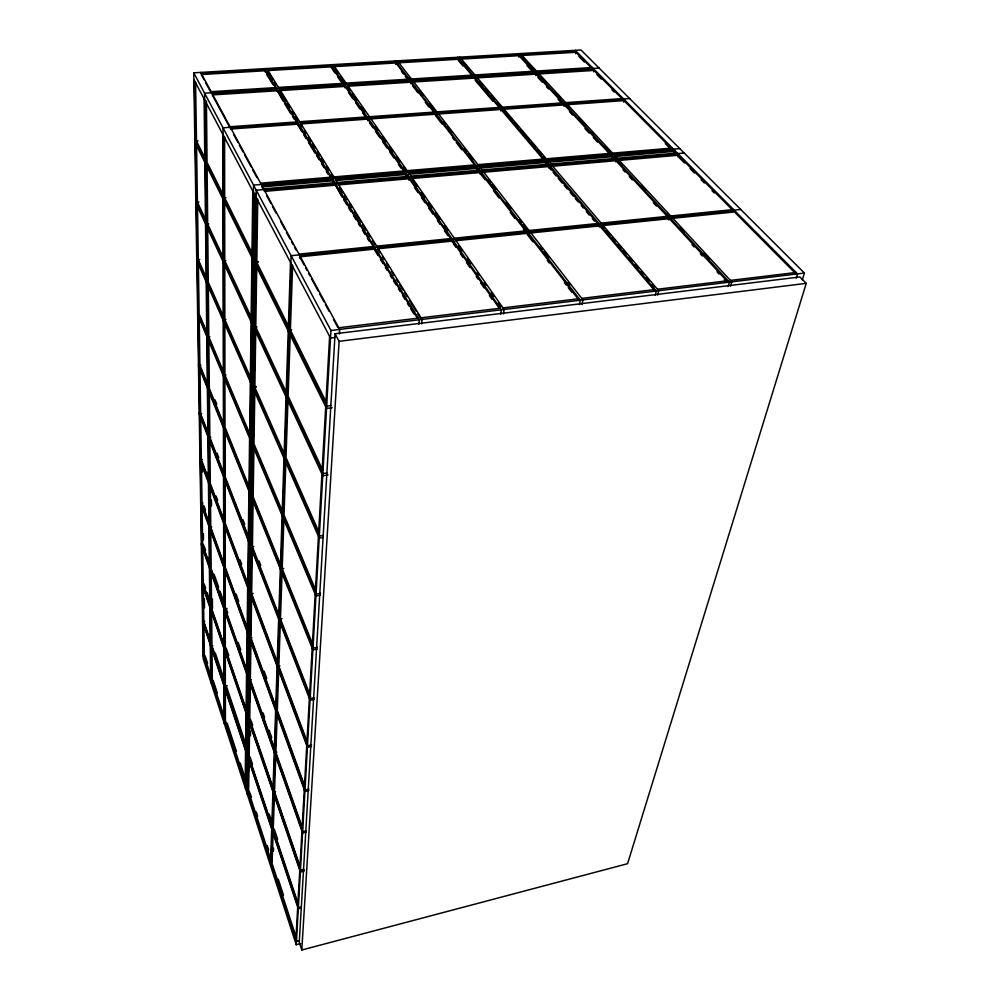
<?xml version="1.0" encoding="UTF-8"?>
<svg xmlns="http://www.w3.org/2000/svg" width="1000" height="1000" viewBox="0 0 1000 1000"><rect width="100%" height="100%" fill="white"/><g stroke="black" fill="none" stroke-linecap="round" stroke-linejoin="round"><path stroke-width="1.5" d="M245.138 784.025L245.575 750.7M245.588 749.488L246.05 713.175M246.075 711.9L246.562 673.6M246.575 672.25L247.1 631.812M247.125 630.375L247.675 587.6M247.688 586.087L248.275 540.763M248.287 539.163L248.912 491.062M248.938 489.35L249.587 438.212M249.613 436.4L250.312 381.925M250.338 379.988L251.088 321.838M251.112 319.762L251.912 257.55M251.938 255.325L252.775 190.987M245.562 788.913L253.538 185.1L679.775 148.613M246.075 786.862L247.025 716.025M247.05 714.75L247.562 676.462M247.587 675.1L248.137 634.663M248.15 633.225L248.738 590.45M248.75 588.925L249.363 543.6M250.037 493.875L249.387 541.987L251.938 541.562M250.062 492.163L250.763 441M250.787 439.175L251.525 384.663M251.55 382.725L252.338 324.525M252.362 322.45L253.212 260.163M254.112 193.538L253.238 257.95L256.225 257.638M247.463 753.35L246.988 786.65L247.887 786.45M249 734.525L248.675 755.7L247.475 752.125L248 715.825M248.538 677.788L248.012 714.55L248.962 714.35M249.425 677.288L248.575 674.9L249.137 636.025M249.175 633.038L249.762 591.788M250.7 591.112L249.8 588.737L250.45 543.413M251.137 495.25L250.475 541.8L251.388 544.175M251.887 442.375L251.175 491.987L252.6 495.513L252.913 475.337M252.688 386.062L251.938 439.012L253.062 438.85M253.75 384.862L252.738 382.562L253.55 325.913M254.65 324.55L253.6 322.3L254.475 260.038M255.425 193.412L254.513 257.812L255.6 260.012M247.225 790.425L247.712 757.125M247.725 755.913L248.25 719.613M248.275 718.325L248.825 680.037M248.85 678.688L249.425 638.237M249.45 636.8L250.062 594.012M250.087 592.5L250.75 547.15M250.763 545.538L251.462 497.4M251.488 495.688L252.225 444.487M252.25 442.663L253.038 388.1M253.075 386.163L253.912 327.9M253.938 325.825L254.838 263.463M254.875 261.238L255.8 196.725M247.413 794.613L247.463 791.137M247.95 757.837L247.963 756.625M248.5 720.325L248.512 719.05M249.075 680.763L249.1 679.4M249.688 638.962L249.713 637.525M250.338 594.725L250.362 593.212M251.025 547.863L251.05 546.25M251.75 498.1L251.775 496.388M252.525 445.188L252.55 443.363M253.35 388.8L253.375 386.85L256.175 386.475M254.225 328.575L254.262 326.5M255.162 264.125L255.2 261.9L258.2 261.588M256.15 197.375L256.25 190.2L264.025 189.525M247.7 791.85L248.188 758.562M248.212 757.337L248.75 721.05M248.762 719.762L249.325 681.475M249.35 680.125L249.95 639.675M249.975 638.237L250.6 595.45M251.3 548.575L250.625 593.925L253.1 593.488M252.037 498.812L251.325 546.962L253.875 546.538M252.062 497.1L252.812 445.887M252.838 444.062L253.65 389.487M253.675 387.537L254.537 329.25M254.575 327.175L255.5 264.788M255.525 262.562L256.488 198.012M248.5 745.875L248.4 751.925L247.475 752.125M248.425 772.05L248.588 761.462M249.475 702.812L249.75 684.438M249.838 678.487L249.988 669.15M250.5 635.087L250.963 604.525M251.513 568.125L251.762 551.5M251.85 545.35L251.925 540.7M253.5 436.262L253.9 409.762M254.488 370.675L254.862 346.15M255.5 303.85L255.837 282.038M256.5 238.075L256.825 216.575M271.962 849.837L271.55 861.85L248.625 791.65L249.137 758.35L272.675 828.838M249.688 722.362L249.15 757.138L272.712 827.625L272.962 820.113M273.475 788.8L249.737 719.562L250.325 681.275L273.75 747.788M274.3 747.875L250.35 679.925L250.95 641.038M276.887 704.338L276.737 708.938L251 638.05L251.637 596.788M253.125 500.188L252.413 546.775L279.288 615.913M253.95 447.275L253.175 496.925L280.387 564.237M254.812 390.887L254 443.9L282.762 512.038M284.688 454.7L254.875 387.388L255.75 330.637M286.737 393.2L255.8 327.025L256.75 266.212M288.275 325.763L256.8 262.425L257.775 199.438M250.425 735.763L250.5 731.225M265.087 71.85L265.113 70.75L201.25 74.55L204.075 79.775M276.75 91.263L276.812 88.588M230.062 127.912L212.262 94.925L277.425 90.75L282.962 100.925M279.675 92.137L279.738 89.45L345.175 85.275L345.025 87.912M270.587 862.075L271.688 829.062M271.725 827.85L272.925 791.775M272.962 790.5L274.237 752.35M274.275 751L275.625 710.588M275.663 709.15L277.087 666.275M277.137 664.762L278.65 619.188M278.712 617.562L280.312 569.025M280.375 567.3L282.1 515.5M282.15 513.663L284 458.263M284.062 456.287L286.025 396.9M286.1 394.787L288.225 330.962M288.3 328.675L290.5 262.362M270.738 866.3L270.85 862.862M271.95 829.85L271.988 828.637M273.2 792.562L273.238 791.287M274.513 753.138L274.562 751.787M275.912 711.388L275.95 709.95M277.387 667.075L277.438 665.55M278.962 619.975L279.012 618.35M280.637 569.812L280.688 568.088M282.425 516.287L282.488 514.438M284.337 459.038L284.4 457.062M286.388 397.663L286.462 395.55M288.587 331.712L288.663 329.425M290.887 263.1L291.125 255.7L299.35 254.862M271.1 863.637L272.213 830.638M272.25 829.425L273.463 793.35M273.512 792.075L274.788 753.938M274.837 752.575L276.2 712.175M276.238 710.738L277.688 667.862M277.738 666.338L279.262 620.763M280.95 570.6L279.325 619.15L281.988 618.65M282.75 517.075L281.012 568.875L283.762 568.4M282.812 515.225L284.675 459.812M284.75 457.837L286.737 398.438M286.812 396.312L288.962 332.463M291.262 263.825L289.037 330.175L291.7 329.862M273.475 805.075L273.788 796.062M274.5 775.013L274.913 762.812M275.475 746.112L275.9 733.675M277.512 685.962L277.875 675.25M278.5 656.95L278.863 646.312M279.475 628.088L279.637 623.525M280.512 597.638L280.825 588.538M281.6 565.575L281.863 557.962M282.475 539.675L282.838 529.012M283.525 508.85L283.788 501.15M284.513 479.613L284.775 471.925M285.525 450.012L285.775 442.4M286.5 421.087L286.762 413.475M287.5 391.5L287.712 385.275M288.512 361.925L288.712 355.7M290.475 303.85L290.688 297.688M291.525 273.012L291.737 266.85M273.137 831.9L272.062 863.413L296.4 937.913M300.387 867.3L274.513 791.85L275.775 755.238M302.587 828.15L275.875 752.35L277.262 711.95L303.788 785.075M278.738 669.175L277.312 710.512L304.938 786.575M307.438 742.35L278.837 666.125L280.4 620.55L283.2 627.75M282.075 571.912L280.462 618.938L310.65 696.6M283.913 518.4L282.188 568.675L312.35 643.3M285.875 461.163L284.025 515.025L315.375 589.288M287.987 399.775L286 457.65L319.25 532.712M290.25 333.85L288.113 396.138L322.762 470.262M292.613 265.225L290.387 330.012L326.562 402.837M297.938 125.738L298.025 123L230.675 127.85M273.425 851.175L273.525 848.175M299.637 258.075L299.688 256.837L374.875 249.075L417.362 318.087M331.45 67.9L331.5 66.812L267.362 70.612L272.9 79.588M333.625 67.763L333.675 66.675L395.887 62.975L408.25 79M332.775 182.425L332.925 179.613L261.962 185.7M264.337 191.388L335.538 185.162L342.013 196.988M295.875 939.638L297.7 907.1M297.762 905.913L299.762 870.275L303.463 869.362M299.825 869L301.95 831.213M302.025 829.862L304.262 789.725M304.35 788.288L306.737 745.562M306.825 744.038L309.375 698.475M309.462 696.85L312.188 648.138M312.288 646.4L315.2 594.237M315.312 592.375L318.438 536.35M318.55 534.35L321.925 474.025M322.05 471.875L325.7 406.75M325.825 404.412L329.625 336.413M300.625 943.575L296.25 944.737L330.938 330.475L193.75 72.825L581.025 50L804.412 273.05L802.288 280.025M335.075 333.75L299.262 942.275L301.8 950L627.575 863.7L806.25 283.35L799.9 276.962L335.075 333.75L339.113 341.312L301.8 950M339.375 333.975L339.65 329.425L200.7 72.412M367.738 120.662L367.925 117.963L300.4 122.825M374.75 250.75L374.975 247.838L299.738 255.588M395.763 64.463L395.975 61.887L333.738 65.562M410.588 83.688L410.812 81.075L347.4 85.125M406.163 176.075L406.413 173.287L335.412 179.387M408.7 179.725L408.95 176.938L411.362 176.725M409.162 179.9L409.263 178.738L338.038 184.95M418.837 324.25L419.3 319.762L264.538 68.65M421.613 323.913L422.088 319.425L266.775 68.513M452.425 242.262L452.575 241.062L377.512 248.812L379.975 252.787M477.075 169.938L477.425 167.188L408.825 173.088M479.825 173.5L480.175 170.75L482.5 170.55M480.288 174.1L480.637 171.35L411.788 177.338M500.75 110.988L501.1 108.362L437.8 112.925M518.787 57.112L519.138 54.6L460.525 58.062M535.812 75.6L536.188 73.05L476.538 76.875M500.737 314.225L501.4 309.8L330.887 64.737M503.413 313.9L504.075 309.475L333.075 64.612M545.625 164L546.05 161.3L479.75 166.988M548.575 167.488L549.012 164.775L551.263 164.575M549.062 168.062L549.5 165.35L482.962 171.137M563.688 105.875L564.113 103.287L566.2 103.138M564.225 105.975L564.4 104.9L503.1 109.325L512.112 119.925M575.7 53.7L576.1 51.225L521.125 54.475M593.688 71.862L594.125 69.35L538.212 72.925M579.487 304.6L580.312 300.225L395.25 60.95M582.062 304.275L582.9 299.913L397.362 60.825M612 157.838L612.225 156.725L548.125 162.25M599.45 227.037L599.675 225.863L529.9 233.075M623.612 102.062L624.113 99.5L566.663 103.65M615.662 161.812L615.887 160.7L551.575 166.312M673.988 152.887L674.562 150.25L614.612 155.4M677.837 156.775L678.425 154.137L618.288 159.362M668.413 219.613L669.038 216.863L671.325 216.625M669.1 219.825L669.362 218.675L602.038 225.625L604.038 227.987M655.263 295.325L656.25 291.012L457.688 57.263M657.738 295.025L658.737 290.712L459.738 57.15M728.225 286.4L729.362 282.15L518.3 53.7M730.612 286.1L731.75 281.863L520.288 53.575M796.237 278.075L797.5 273.888L575.225 50.338M299.363 940.575L296.438 941.35L203.125 655.138M301.35 906.862L298.337 907.638L202.562 620.513M301.275 908.062L298.275 908.825L202.587 621.737M304.137 869.825L300.425 870.738L201.962 582.987M304.062 871.087L300.35 872L201.988 584.263M306.462 830.713L302.638 831.612L201.325 543.587M306.375 832.05L302.562 832.962L201.35 544.938M274.513 791.85L275.512 791.625M308.925 789.15L304.988 790.05L200.662 502.175M308.837 790.575L304.9 791.475L200.688 503.587M248.625 791.65L249.525 791.438M311.462 746.438L307.4 747.325L199.988 460.087M275.875 752.35L276.9 752.138M311.55 744.912L307.475 745.8L199.963 458.587M249.737 719.562L250.688 719.362M314.35 697.738L310.15 698.612L199.225 412.663M314.25 699.362L310.05 700.238L199.25 414.225M250.35 679.925L251.325 679.725M227.113 685.575L224.45 686.112L224.375 649.762M278.837 666.125L279.913 665.913M248.575 674.9L249.55 674.712M317.238 649.062L312.9 649.9L198.463 365.838M317.337 647.325L313 648.162L198.438 364.175M224.438 683.188L211.975 645.875L212.838 645.713M251 638.05L252 637.863M210.662 641.95L203.837 621.55L204.688 621.388M224.363 645.562L211.588 608.3L212.475 608.138L212.387 598.987M227.1 608.375L224.3 608.888L224.213 568.587M320.538 593.312L316.05 594.125L197.613 312.938M320.438 595.175L315.938 595.988L197.65 314.7M249.8 588.737L250.837 588.55M323.088 537.438L319.212 538.1L196.775 260.562M323.212 535.438L319.325 536.087L196.737 258.7M202.075 506.163L202.662 544.625L203.562 544.475M223.588 520.363L210.338 484.988L210.763 527.263L211.7 527.112M207.275 476.838L201.388 461.112L202.025 503.212L202.95 503.062M326.887 472.975L322.863 473.6L195.812 201.188M328.1 474.925L322.738 475.763L195.85 203.162M200.712 416.788L201.363 459.625L202.312 459.487M211.112 394.513L209.375 390.2L209.85 437.312L210.837 437.175M330.85 405.538L326.675 406.112L194.838 140.087M332.1 407.675L326.538 408.45L194.862 142.188M205.025 379.438L199.95 366.85L200.662 413.688L201.637 413.55M254.875 387.388L256.038 387.225M252.738 382.562L253.9 382.413M224.85 323.038L224.925 375.037L226 374.9M199.188 317.25L199.925 365.2L200.912 365.075M339.113 341.312L806.25 283.35M334.85 337.55L330.513 338.075L193.863 79.525M338.762 327.762L418.312 318.137M421.1 317.8L500.3 308.225M502.975 307.913L579.138 298.7M581.712 298.387L654.987 289.538M657.463 289.237L728.025 280.7M730.413 280.413L796.1 272.475M330.938 330.475L804.412 273.05M255.8 327.025L257.013 326.887M208.287 284.062L208.825 336.9L209.875 336.775M253.6 322.3L254.8 322.163M224.775 264.2L224.85 319.613L225.963 319.475M455.112 240.8L527.45 233.325L578.9 299.938M671.65 218.438L734.463 211.95L795.738 273.663M256.8 262.425L258.05 262.3M199.762 259.55L197.225 259.8L196.35 204.225M224.688 201.488L224.762 260.637L225.912 260.525M298.95 254.137L374.1 246.425M376.737 246.15L451.75 238.45M454.3 238.2L526.6 230.775M529.05 230.525L598.787 223.363M601.15 223.125L668.45 216.225M670.738 215.987L733.525 209.537M374.538 247.125L377.175 246.863M452.238 239.137L454.775 238.888M527.112 231.45L529.562 231.2M599.338 224.025L601.7 223.775M734.15 210.162L740.763 209.488M377.612 247.562L452.713 239.838M455.25 239.575L527.638 232.113M530.087 231.863L599.9 224.675M602.263 224.438L669.638 217.5M671.912 217.262L734.762 210.787M207.087 165.938L207.675 224.088L208.787 223.988M224.6 136.75L224.675 197.775L225.863 197.662M198.925 202.025L196.312 202.262L195.387 143.225M263.675 188.888L334.837 182.712M337.337 182.5L408.525 176.325M410.938 176.112L479.712 170.15M482.05 169.95L548.513 164.188M550.775 164L615.05 158.425M617.238 158.238L677.325 153.025M335.225 183.337L337.725 183.125M615.575 158.988L617.762 158.8M677.875 153.575L684.212 153.025M264.363 190.162L335.6 183.962M338.113 183.75L409.375 177.55M551.763 165.15L616.1 159.562M411.675 178.525L480.487 172.512L526.413 231.988M482.812 172.312L549.312 166.513L598.562 224.562M260.587 183.175L331.4 177.138M333.888 176.925L404.738 170.875M407.137 170.675L475.6 164.838M477.925 164.638L544.1 158.988M546.337 158.8L610.35 153.338M612.525 153.15L672.375 148.05M548.3 161.1L612.438 155.588M335.35 180.6L406.312 174.475L407.713 176.5M408.713 174.275L477.275 168.363L478.8 170.338M479.6 168.162L545.875 162.45L547.513 164.375M614.388 156.537L674.312 151.375L676.15 153.225M198.038 140.925L195.35 141.125L194.387 80.525M230.075 126.725L297.35 121.9M299.713 121.725L367.175 116.888M369.462 116.725L434.762 112.037M436.975 111.875L500.225 107.338M502.362 107.188L563.65 102.788M565.737 102.638L623.125 98.513M230.375 127.287L223.038 127.812L223.05 134.75M297.688 122.45L300.062 122.275M367.55 117.425L369.837 117.263M435.175 112.562L437.388 112.4M500.662 107.85L502.812 107.7M623.612 99.012L629.675 98.575M370.213 117.8L435.575 113.088M503.25 108.212L564.587 103.8M230.675 129.025L297.987 124.162L330.525 177.013M370.138 118.95L435.462 114.225L475.45 166M437.675 114.062L500.95 109.488L542.913 158.963M211.125 91.688L276.188 87.562M278.475 87.413L343.787 83.275M346 83.138L409.3 79.112M411.45 78.975L472.825 75.088M474.913 74.95L534.45 71.175M536.462 71.05L592.288 67.5M599.1 68.05L204.6 93.188L211.088 682.95M212.25 93.775L277.45 89.6M412.962 80.938L474.45 77M412.863 82.05L474.325 78.1L499.087 107.287M476.413 77.962L536.025 74.138L563.475 103.888M538.05 74.013L593.938 70.412L622.913 99.6M201.238 73.4L265.138 69.625M267.375 69.488L331.562 65.7M398.088 61.762L458.475 58.188M398 62.85L458.35 59.275L471.737 75.05M460.4 59.15L518.987 55.663L533.263 71.15M520.975 55.55L575.925 52.287L592.1 68.575M671.025 148.062L623.9 100.6L566.487 104.75L568.562 107M733.225 210.7L678.175 155.262L618.062 160.512L622.25 165.037M578.987 56.575L584.375 62.013M596.975 74.713L601.263 79.037M611.987 89.85L614.125 92.013M665.312 143.637L668.6 146.95M679.025 157.475L684.525 163.025M690.025 168.562L694.425 173M701.025 179.662L704.325 182.987M712.025 190.75L714.225 192.975M522 56.65L525.062 59.975M528.125 63.288L535.288 71.025M541.225 77.438L545.45 82.013M554.975 92.3L560.262 98.025M578.987 118.263L585.225 125.013M591.475 131.775L593.562 134.025M605.025 146.4L610.225 152.037M641.125 185.438L645.312 189.963M667.325 213.762L669.412 216.025M680 227.463L684.175 231.975M704 253.412L709.225 259.05M564.4 104.9L609.1 153.35M612.225 156.725L614.837 159.562M615.887 160.7L667.138 216.262M669.362 218.675L727.712 281.913M527 65.562L531.075 69.987M537.975 77.487L542.2 82.062M546.413 86.65L548.525 88.938M558.025 99.237L562.238 103.825M569.425 111.613L572.537 115M585 128.525L589.15 133.038M593.312 137.55L597.463 142.062M622.987 169.762L625.075 172.025M629.25 176.562L632.388 179.963M653.288 202.662L656.425 206.062M692 244.675L694.087 246.938M700.325 253.713L702.412 255.975M716.988 271.788L719.062 274.05M724.275 279.7L726.35 281.962M462.312 61.4L469.988 70.412M479.387 81.463L482.362 84.963M485.35 88.462L488.325 91.962M491.3 95.463L494.275 98.963M497.25 102.463L500.238 105.962M514.113 122.275L518.112 126.988M520.125 129.338L529.138 139.938M531.138 142.287L535.138 147M537.15 149.35L541.15 154.062M543.15 156.412L546.163 159.95M606.05 230.338L610.05 235.05M612.062 237.413L615.075 240.95M618.075 244.488L621.087 248.025M623.088 250.375L626.1 253.912M629.113 257.45L632.112 260.988M635.125 264.525L638.138 268.062M641.137 271.6L643.15 273.95M646.162 277.488L649.163 281.025M652.175 284.562L654.175 286.925M599.675 225.863L654.712 290.75M458.237 60.325L463.013 65.975M475.188 80.337L493 101.375M549.138 167.638L551.138 170.012M553.15 172.387L556.163 175.938M558.175 178.312L562.188 183.05M564.2 185.425L567.212 188.975M570.225 192.537L573.237 196.088M575.237 198.463L578.25 202.013M581.263 205.575L583.275 207.938M586.287 211.5L589.3 215.05M592.312 218.612L594.312 220.975M409.45 77.625L411.35 80.087M419.325 90.388L423.025 95.15M429.475 103.488L435.012 110.625M443.4 121.45L445.312 123.912M447.225 126.375L452 132.537M464.412 148.55L466.312 151.025M468.225 153.488L473 159.637M488.45 179.587L490.337 182.013M492.212 184.438L495.975 189.288M506.312 202.625L511 208.688M519.462 219.6L521.337 222.025M523.225 224.45L526.975 229.3M540.4 246.625L542.312 249.1M544.225 251.562L549 257.725M568.1 282.375L570.013 284.837M433.725 111.975L410.712 82.188L347.337 86.25L349.975 90.05M401.5 71.45L403.4 73.913M405.3 76.388L408.162 80.075M412.463 85.662L417.975 92.812M425.337 102.35L429.012 107.125M435.35 115.337L442.013 123.963M452.475 137.537L454.375 140M456.275 142.475L461.987 149.875M480.337 173.663L485.025 179.737M493.45 190.662L499.075 197.95M510.312 212.525L514.987 218.588M523.425 229.525L525.288 231.95M527.263 234.513L532.975 241.912M547.263 260.425L549.163 262.9M564.388 282.638L566.3 285.113M568.2 287.575L572.013 292.512M333.675 66.675L338.062 72.95M340.688 76.725L345.062 83M352.625 93.837L357.038 100.162M361.45 106.487L364.975 111.55M375.4 126.5L378.038 130.287M382.438 136.588L385.95 141.625M389.462 146.662L392.975 151.7M396.488 156.738L400 161.775M403.525 166.825L407.038 171.863M412.562 179.788L416.987 186.137M421.413 192.475L424.95 197.55M428.488 202.625L432.025 207.7M435.575 212.775L439.988 219.112M444.412 225.463L447.962 230.538M458.638 245.863L462.175 250.925M467.475 258.525L471 263.587M477.188 272.45L478.95 274.975M484.25 282.575L486.012 285.113M491.312 292.7L493.963 296.5M498.375 302.838L501.025 306.637M331.5 66.812L342.85 83.138M367.1 118.038L345.112 86.4L279.713 90.6L286.1 100.938M404.637 172.062L367.837 119.113L300.35 123.987L301.988 126.638M409.263 178.738L451.613 239.675M452.575 241.062L499.237 308.225M332.325 69.15L334.938 72.925M337.55 76.7L341.05 81.725M348.562 92.562L352.962 98.9M355.6 102.7L359.988 109.025M362.625 112.825L366.138 117.9M369.513 122.762L373.013 127.812M375.65 131.588L380.025 137.9M382.65 141.688L387.025 147.988M389.65 151.775L394.025 158.088M398.4 164.387L401.025 168.175M414.45 187.525L417.975 192.6M421.5 197.688L425.025 202.763M428.55 207.85L432.962 214.2M437.375 220.55L440.012 224.363M444.425 230.712L447.95 235.8M453.312 243.525L455.95 247.325M460.35 253.663L462.987 257.475M466.5 262.538L470.025 267.613M476.188 276.488L477.938 279.025M480.588 282.825L484.1 287.9M489.375 295.512L492.013 299.312M274.488 82.15L276.075 84.712M287.7 103.513L290.087 107.387M292.488 111.263L294.088 113.85M295.688 116.438L298.075 120.312M304.438 130.588L306.062 133.238M308.512 137.2L310.963 141.15M312.6 143.8L315.05 147.762M317.5 151.713L319.95 155.675M321.575 158.325L324.025 162.275M326.475 166.238L328.925 170.2M331.375 174.163L333 176.8M339.688 187.613L342.962 192.925M344.613 195.575L347.075 199.562M349.538 203.55L352 207.537M354.462 211.525L361.037 222.15M362.675 224.812L365.962 230.125M367.612 232.775L370.075 236.762M372.537 240.75L375 244.737M382.438 256.762L384.075 259.413M386.538 263.387L388.988 267.375M391.45 271.35L393.913 275.325M396.375 279.3L398.013 281.95M399.65 284.613L402.925 289.913M404.562 292.562L407.025 296.537M409.487 300.512L416.037 311.125M417.675 313.775L420.962 319.088M265.113 70.75L276.163 88.7M277.425 90.75L297.312 123.062M334.775 183.912L332.863 180.812L261.938 186.925L263.075 189.05M335.538 185.162L373.188 246.337M266.675 74.425L272.987 84.688M284.55 103.5L290.912 113.85M292.5 116.438L294.088 119.025M298.762 126.625L302.013 131.912M303.637 134.562L306.075 138.525M308.512 142.487L315.012 153.075M316.637 155.712L319.088 159.688M321.525 163.65L323.963 167.613M326.4 171.575L328.025 174.225M343.65 199.65L346.925 204.975M348.562 207.638L351.012 211.625M353.462 215.613L355.925 219.613M358.375 223.6L360.012 226.262M362.463 230.25L364.913 234.25M367.375 238.238L369.012 240.9M375.6 251.625L378.05 255.613M380.5 259.587L382.95 263.575M385.4 267.562L387.025 270.212M390.3 275.525L391.925 278.175M393.562 280.837L396.012 284.825M398.462 288.8L400.087 291.462M402.537 295.438L404.988 299.425M407.438 303.412L409.062 306.062M410.7 308.725L413.963 314.025M205.487 82.387L211.137 92.85M233.588 134.438L237.963 142.537M239.425 145.238L243.075 151.988M244.525 154.688L251.088 166.838M252.55 169.537L256.925 177.638M266.55 195.463L270.963 203.637M272.438 206.363L276.112 213.175M280.525 221.35L284.938 229.513M286.4 232.237L290.075 239.05M291.55 241.775L293.025 244.5M294.488 247.225L295.963 249.95M300.425 258.2L304.1 265.012M305.575 267.738L307.05 270.462M308.512 273.188L309.988 275.912M311.462 278.637L318.075 290.9M319.55 293.625L323.963 301.8M325.438 304.525L329.113 311.337M333.525 319.513L337.95 327.688M205.3 158.75L196.5 141.037L195.588 82M223.425 195.225L207.05 162.288L206.425 100.95M224.675 197.775L252.537 253.825M230.113 210.888L234.862 220.463M205.325 219.037L197.425 202.162L196.55 144.688M207.675 224.088L223.55 258.025M224.762 260.637L251.688 318.212M201.4 212.575L202.712 215.4M208.363 227.5L211 233.162M218.263 248.725L220.912 254.387M229.363 272.5L231.988 278.125M234.613 283.75L235.912 286.55M241.163 297.8L243.787 303.425M256.425 330.513L259.062 336.15M206.663 278.55L198.312 259.688L197.463 204.137M223.688 316.988L208.275 282.188L207.712 227.638M224.85 319.613L250.287 377.025M200.125 265.6L198.337 261.55L199.137 313.95L207.262 333.188M203.7 273.675L204.887 276.375M210.138 288.238L211.988 292.425M213.225 295.2L216.912 303.562M218.762 307.738L220 310.525M226.713 325.712L227.95 328.512M229.188 331.325L231.05 335.525M237.25 349.538L239.1 353.738M242.2 360.75L249.025 376.163M257.325 394.938L259.8 400.55M261.663 404.762L262.913 407.562M272.213 428.612L275.938 437.038M277.175 439.837L279.037 444.05M292.2 473.787L294.075 478.038M296.575 483.713L297.838 486.538M208.825 336.9L223.8 372.362M224.925 375.037L250.763 436.238M200.325 318.45L202.062 322.575M203.225 325.325L204.963 329.45M211.238 344.35L213.038 348.6M214.225 351.45L216.025 355.7M217.225 358.537L222.6 371.312M227.325 382.525L239.938 412.425M241.737 416.7L242.938 419.538M245.338 425.238L247.138 429.513M256.363 451.4L258.163 455.662M259.363 458.5L261.15 462.762M262.35 465.6L270.138 484.062M271.325 486.9L273.125 491.163M276.725 499.688L277.913 502.525M279.713 506.788L280.912 509.625M286.375 522.587L291.788 535.438M293.6 539.725L296 545.438M297.213 548.3L299.012 552.587M300.225 555.438L302.025 559.725M303.225 562.575L305.038 566.862M306.238 569.725L308.05 574M309.25 576.862L311.062 581.15M215.037 399.9L216.788 404.225M199.925 365.2L207.262 383.363M223.325 423.075L209.35 388.525L208.863 340.225M249.462 487.738L225 427.225L224.925 378.35M212.275 397.4L215.188 404.6M216.35 407.475L222.75 423.325M240.125 466.388L225 428.913L225.062 476.45L248.238 536.075M241.3 469.275L243.038 473.587M245.362 479.363L247.113 483.688M254.312 501.5L257.2 508.663M258.363 511.525L279.175 563.1M283.288 573.275L285.025 577.575M287.337 583.312L289.075 587.625M290.238 590.487L293.137 597.675M294.3 600.538L297.188 607.712M298.35 610.588L300.087 614.888M301.25 617.762L304.15 624.938M305.3 627.812L308.2 634.987M309.363 637.85L311.1 642.163M217.075 453.188L218.775 457.55M243.075 519.9L244.775 524.263M259.075 561L260.763 565.312M200.662 413.688L208.363 433.488M209.85 437.312L224.562 475.175L224.5 435.312M200.688 415.25L206.737 430.825M210.413 440.3L220.212 465.55M221.3 468.35L222.938 472.562M239.188 514.412L225.062 478.05L225.125 522.975L248.738 585.9M240.312 517.312L243.137 524.587M244.275 527.5L247.087 534.775M255.175 555.588L252.387 548.387L251.675 593.737L277.7 663.1M256.3 558.475L260.212 568.562M261.325 571.438L264.125 578.638M265.25 581.525L269.163 591.6M270.275 594.487L274.2 604.562M275.312 607.45L278.113 614.65M284.312 630.625L292.125 650.763M293.25 653.637L297.162 663.7M298.275 666.575L302.188 676.65M303.3 679.525L306.087 686.712M207.138 472.337L208.75 476.625M216.062 496.062L217.662 500.312M240.087 559.987L241.7 564.275M201.363 459.625L208.337 478.2M225.662 525.913L248.713 587.413M251.663 595.262L265.2 631.388M266.275 634.275L276.025 660.288M278.788 667.65L298.188 719.425M299.262 722.3L306.275 741M204 505.95L205.575 510.262M208.188 517.463L209.762 521.788M236.075 594.1L238.688 601.287M264.1 671.112L266.737 678.35M202.025 503.212L209.35 523.375M210.763 527.263L224.725 565.688L224.65 527.737M247.613 628.75L225.188 566.987L225.138 526M202.05 504.625L208.325 521.912M210.775 528.675L223.688 564.275M246.562 627.312L225.188 568.413L225.25 608.713L247.575 672.05M251.5 640.925L266.188 681.438M267.238 684.325L276.688 710.362M204.075 545.925L205.6 550.262M208.162 557.5L209.7 561.85M214.112 574.362L218.663 587.225M220.175 591.512L224.713 604.375M226.188 608.538L227.75 612.962M238.15 642.412L240.75 649.775M263.062 712.975L264.6 717.312M269.188 730.312L271.737 737.537M202.662 544.625L209.3 563.45M224.288 605.975L211.188 568.812L210.787 530.225M202.688 545.962L208.287 561.9M223.287 604.475L211.2 570.15L211.588 608.3M246 668.988L225.25 610.062L225.3 648.3L246.537 710.225M275.825 753.713L300.975 825.125M204.137 583.862L205.637 588.225M207.138 592.587L210.625 602.762M226.213 648.125L228.75 655.5M251.188 720.837L252.712 725.25M210.738 605.837L203.263 584.025L202.7 547.487M209.262 602.75L203.287 585.3L203.837 621.55M211.6 609.575L223.388 643.988M245 707.087L225.3 649.587L225.35 685.938L246.525 749.287M249.713 720.85L272.425 787.138M299.325 865.662L274.475 793.125L273.238 829.188L298.3 904.175M209.088 634.5L210.55 638.875M215.238 652.887L223.4 677.275M226.25 685.75L244.488 740.25M250.075 756.938L252.537 764.275M269.25 814.188L272.688 824.463M274.2 828.962L277.65 839.25M210.675 643.175L203.85 622.762L204.363 656.162L211.513 678.05M224.438 684.412L211.988 647.1L212.325 680.525L224.513 717.825M246.513 750.5L225.362 687.15L225.4 720.575L245.588 782.35M273.688 831.875L297.25 902.438M205.2 656.012L207.587 663.3M213.175 680.35L217.4 693.263M227.237 723.325L236.375 751.263M240.225 763.025L244.55 776.263M250 792.9L251.438 797.288M256.225 811.912L257.663 816.3M267.225 845.537L268.663 849.925M278.263 879.25L283.512 895.312M296.25 944.737L203.175 658.625L193.75 72.825M197.262 261.663L198.088 314.062M198.113 315.825L198.9 365.325M198.925 366.987L199.675 413.812M199.7 415.387L200.4 459.762M200.425 461.25L201.088 503.363M201.112 504.775L201.75 544.775M201.762 546.125L202.375 584.175M202.387 585.462L202.963 621.712M202.987 622.925L203.512 656.325M202.45 468.762L202.488 471.887M203.4 533.7L203.487 539.862M204.363 598.737L204.488 607.8M205.225 101.025L205.888 162.375M205.9 164.5L206.55 224.188M206.575 226.188L207.175 282.3M207.188 284.175L207.763 337.025M207.775 338.8L208.312 388.663M208.337 390.337L208.837 437.45M208.863 439.038L209.338 483.638M209.35 485.138L209.812 527.413M209.825 528.837L210.25 568.962M210.275 570.312L210.675 608.462M210.688 609.75L211.088 646.05M211.1 647.262L211.45 680.688M204.112 98.938L204.812 160.212M204.838 162.338L205.5 221.95M205.525 223.95L206.163 280.012M206.175 281.887L206.775 334.688M206.8 336.463L207.362 386.287M207.375 387.95L207.913 435.05M207.925 436.625L208.425 481.213M208.45 482.713L208.925 524.975M208.938 526.388L209.387 566.512M209.4 567.863L209.838 606M209.85 607.275L210.263 643.575M210.275 644.8L210.65 678.213M211.438 499.938L211.5 505.975M209.875 440.425L210.312 483.488L224.65 521.675L224.575 481.413M211.612 611.087L211.975 645.875M223.35 135.312L223.475 197.875M223.475 200.037L223.6 260.75M223.6 262.787L223.713 319.738M223.725 321.637L223.825 375.175M223.825 376.962L223.938 427.375M223.938 429.062L224.025 476.613M224.037 478.2L224.125 523.138M224.125 524.637L224.213 567.163M224.3 610.237L224.375 648.487M224.45 687.337L224.513 720.75M223.188 197.288L223.188 199.45M223.312 260.15L223.325 262.188M223.45 319.125L223.45 321.025M223.562 374.55L223.562 376.337M223.675 426.737L223.675 428.425M223.787 475.975L223.787 477.562M223.875 522.487L223.888 524M223.975 566.512L223.975 567.938M224.062 608.237L224.062 609.587M224.15 647.825L224.15 649.112M224.225 685.462L224.237 686.688M224.3 720.1L224.312 723.587M222.75 134.188L222.9 196.713M222.9 198.875L223.038 259.55M223.038 261.575L223.175 318.512M223.175 320.412L223.3 373.925M223.3 375.712L223.425 426.1M223.425 427.788L223.538 475.325M223.538 476.925L223.637 521.838M223.637 523.35L223.738 565.862M223.738 567.288L223.837 607.575M223.837 608.938L223.925 647.175M223.925 648.462L224.013 684.812M224.013 686.025L224.088 719.45M224.725 571.763L224.788 607.413M224.8 613.35L224.862 647M224.862 652.825L224.925 684.625M224.925 688.888L224.975 719.262"/></g></svg>
